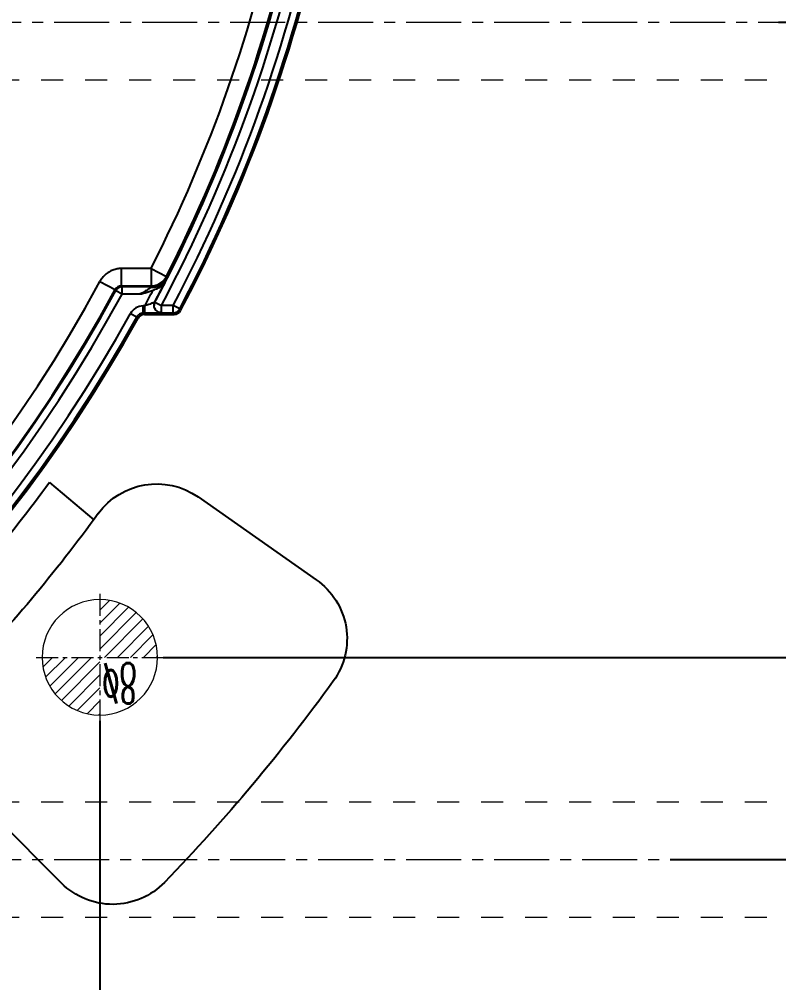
# Model space of a CAD drawing. Header units: millimetres. Extents: x 3267 to 5677, y -4731 to 2600.
# Drawn here: x 4692.7 to 4745.3, y -881.5 to -814.8 of the extents above; entities that cross this region are included whole.
import ezdxf

# ---------------------------------------------------------------- set-up
doc = ezdxf.new("R2010")
doc.units = ezdxf.units.MM
doc.header["$LTSCALE"] = 16.335
doc.header["$PDMODE"] = 3
doc.header["$PDSIZE"] = 0.3125
doc.linetypes.add('CENTER', pattern=[0.6, 0.375, -0.075, 0.075, -0.075])
doc.linetypes.add('HIDDEN', pattern=[0.2, 0.1, -0.1])
doc.layers.get('0').update_dxf_attribs({"linetype": 'CONTINUOUS'})
doc.layers.get('Defpoints').update_dxf_attribs({"linetype": 'CONTINUOUS'})
doc.layers.add('11', color=7, linetype='CONTINUOUS')
doc.layers.add('cool', color=153, linetype='HIDDEN', lineweight=9)
doc.layers.add('epin', color=13, linetype='CONTINUOUS', lineweight=9)
doc.styles.get("Standard").update_dxf_attribs({"font": 'txt', "width": 0.8})
doc.styles.add('TXT05', font='txt.shx', dxfattribs={"width": 0.5, "bigfont": 'gbcbig.shx'})
doc.dimstyles.get("Standard").update_dxf_attribs({"dimtxt": 0.15625, "dimasz": 0.1875, "dimexe": 0.125, "dimexo": 0.0625, "dimtad": 0, "dimtih": 1, "dimtoh": 1, "dimdsep": 46, "dimtxsty": 'Standard', "dimcen": 0.09, "dimadec": 0, "dimazin": 0, "dimtp": 0.01, "dimtm": 0.01, "dimtfac": 1, "dimtofl": 0, "dimtmove": 0, "dimatfit": 3, "dimfxl": 0, "dimtolj": 1, "dimarcsym": 0})

# ---------------------------------------------------------------- blocks, each defined once
blk = doc.blocks.new('epin_ejp_8')
at = {"layer": 'epin'}
h = blk.add_hatch(dxfattribs=at)
h.set_pattern_fill('_ANSI31', color=123, scale=0.2, angle=90, style=0)
h.set_pattern_definition([(135, (-3609.8168, 780.7174), (-0.44901281, -0.44901281), [])])
h.paths.add_polyline_path([(0, 4, 0.414214), (-4, 0), (0, 0)])
h.paths.add_polyline_path([(4, 0), (0, 0), (0, -4, 0.414214)])
at = {"layer": 'epin', "color": 1, "linetype": 'CENTER', "ltscale": 0.248791}
for p, q in [((0, -4.4), (0, 4.4)), ((-4.4, 0), (4.4, 0))]:
    blk.add_line(p, q, dxfattribs=at)
at = {"layer": 'epin'}
blk.add_circle((0, 0), 4, dxfattribs=at)
at = {"layer": 'epin', "color": 6, "style": 'TXT05', "width": 0.5}
blk.add_text('%%c8', height=2.8, dxfattribs=at).set_placement((0.16, 0.4))
blk = doc.blocks.new('4')
at = {"layer": '11', "color": 3, "linetype": 'Continuous'}
for p, q in [((-12.852, 216.652), (-13.724, 226.616)), ((12.852, 216.656), (13.724, 226.619)), ((-7, 208.127), (-7, 212.136)), ((7, 208.13), (7, 212.139))]:
    blk.add_line(p, q, dxfattribs=at)
for centre, radius, start, end in [((0.026, 105), 127.366, 85.91485, 94.10934), ((-8.743, 227.051), 5, 94.10934, 185), ((8.743, 227.055), 5, 355, 85.91485), ((-7.871, 217.088), 5, 185, 274.03007), ((7.871, 217.092), 5, 265.99628, 355), ((0.026, 105), 107.366, 85.99628, 94.03007), ((0.026, 105), 103.366, 86.13132, 93.8975)]:
    blk.add_arc(centre, radius, start, end, dxfattribs=at)
blk = doc.blocks.new('*D174')
at = {"color": 4, "lineweight": -2}
blk.add_line((4745.254, -815.002), (4780.713, -815.002), dxfattribs=at)
at = {"layer": 'Defpoints', "color": 0}
for p in [(4611.243, -791.002), (4745.254, -815.002), (4780.713, -815.002)]:
    blk.add_point(p, dxfattribs=at)
at = {"color": 6, "insert": (4788.046, -815.002), "char_height": 5, "attachment_point": 5}
blk.add_mtext('\\A1;24.00', dxfattribs=at)
blk = doc.blocks.new('*D175')
at = {"color": 4, "lineweight": -2}
for p, q in [((4760.713, -859.001), (4770.713, -847.002)), ((4770.713, -847.002), (4780.713, -847.002)), ((4702.639, -859.001), (4760.713, -859.001))]:
    blk.add_line(p, q, dxfattribs=at)
at = {"layer": 'Defpoints', "color": 0}
for p in [(4611.243, -791.002), (4780.713, -847.002), (4702.639, -859.001)]:
    blk.add_point(p, dxfattribs=at)
at = {"color": 6, "insert": (4788.046, -847.002), "char_height": 5, "attachment_point": 5}
blk.add_mtext('\\A1;68.00', dxfattribs=at)
blk = doc.blocks.new('*D176')
at = {"color": 4, "lineweight": -2}
blk.add_line((4737.751, -873.002), (4780.713, -873.002), dxfattribs=at)
at = {"layer": 'Defpoints', "color": 0}
for p in [(4611.243, -791.002), (4737.751, -873.002), (4780.713, -873.002)]:
    blk.add_point(p, dxfattribs=at)
at = {"color": 6, "insert": (4788.046, -873.002), "char_height": 5, "attachment_point": 5}
blk.add_mtext('\\A1;82.00', dxfattribs=at)
blk = doc.blocks.new('*D177')
at = {"color": 4, "lineweight": -2}
blk.add_line((4647.643, -899.002), (4780.713, -899.002), dxfattribs=at)
at = {"layer": 'Defpoints', "color": 0}
for p in [(4611.243, -791.002), (4647.643, -899.002), (4780.713, -899.002)]:
    blk.add_point(p, dxfattribs=at)
at = {"color": 6, "insert": (4789.046, -899.002), "char_height": 5, "attachment_point": 5}
blk.add_mtext('\\A1;108.00', dxfattribs=at)
blk = doc.blocks.new('*D178')
at = {"color": 4, "lineweight": -2}
blk.add_line((4748.543, -909.002), (4780.713, -909.002), dxfattribs=at)
at = {"layer": 'Defpoints', "color": 0}
for p in [(4611.243, -791.002), (4748.543, -909.002), (4780.713, -909.002)]:
    blk.add_point(p, dxfattribs=at)
at = {"color": 6, "insert": (4788.713, -909.002), "char_height": 5, "attachment_point": 5}
blk.add_mtext('\\A1;118.00', dxfattribs=at)
blk = doc.blocks.new('*D183')
at = {"color": 4, "lineweight": -2}
for p, q in [((4698.239, -863.401), (4698.239, -935.466)), ((4698.239, -935.466), (4706.239, -945.466)), ((4706.239, -945.466), (4706.239, -955.466))]:
    blk.add_line(p, q, dxfattribs=at)
at = {"layer": 'Defpoints', "color": 0}
for p in [(4611.243, -791.002), (4698.239, -863.401), (4706.239, -955.466)]:
    blk.add_point(p, dxfattribs=at)
at = {"color": 6, "insert": (4706.239, -962.799), "char_height": 5, "attachment_point": 5, "rotation": 90}
blk.add_mtext('\\A1;87.00', dxfattribs=at)
blk = doc.blocks.new('*D184')
at = {"color": 4, "lineweight": -2}
blk.add_line((4739.743, -917.802), (4739.743, -955.466), dxfattribs=at)
at = {"layer": 'Defpoints', "color": 0}
for p in [(4611.243, -791.002), (4739.743, -917.802), (4739.743, -955.466)]:
    blk.add_point(p, dxfattribs=at)
at = {"color": 6, "insert": (4739.743, -964.466), "char_height": 5, "attachment_point": 5, "rotation": 90}
blk.add_mtext('\\A1;128.50', dxfattribs=at)

msp = doc.modelspace()

# ---------------------------------------------------------------- linework, layer by layer
at = {"color": 6, "linetype": 'Continuous'}
for p, q in [((4701.789, -832.067), (4699.742, -832.067)), ((4699.742, -833.265), (4699.742, -832.067)), ((4701.789, -832.067), (4702.857, -832.611)), ((4701.789, -832.067), (4701.789, -833.265)), ((4702.896, -832.674), (4702.857, -832.611)), ((4698.246, -832.959), (4699.301, -833.529)), ((4699.301, -833.529), (4699.338, -833.592)), ((4699.338, -833.591), (4699.78, -833.83)), ((4699.742, -833.265), (4701.789, -833.265)), ((4699.742, -833.265), (4699.78, -833.328)), ((4701.786, -833.328), (4699.78, -833.328)), ((4699.78, -833.83), (4699.78, -833.328)), ((4701.786, -833.328), (4701.786, -833.374)), ((4701.789, -833.265), (4701.828, -833.328)), ((4699.78, -833.83), (4701.037, -833.83)), ((4701.342, -834.66), (4701.24, -834.66)), ((4701.24, -835.163), (4701.24, -834.66)), ((4701.342, -834.66), (4701.342, -835.163)), ((4702.06, -834.389), (4702.504, -834.625)), ((4703.328, -834.625), (4702.504, -834.625)), ((4702.504, -835.127), (4702.504, -834.625)), ((4703.773, -834.86), (4703.328, -834.625)), ((4703.328, -835.127), (4703.328, -834.625)), ((4703.772, -834.86), (4703.839, -834.971)), ((4700.36, -835.179), (4700.8, -835.422)), ((4700.8, -835.422), (4700.889, -835.498)), ((4701.24, -835.163), (4701.629, -835.162)), ((4701.328, -835.239), (4701.24, -835.163)), ((4701.328, -835.239), (4703.395, -835.239)), ((4702.504, -835.127), (4703.328, -835.127)), ((4703.328, -835.127), (4703.395, -835.239))]:
    msp.add_line(p, q, dxfattribs=at)
for points in [[(4702, -834.625), (4702.015, -834.503), (4702.059, -834.388)], [(4702.105, -834.932), (4702.051, -834.845), (4702.013, -834.74), (4702, -834.625)], [(4701.629, -835.162), (4701.888, -835.159), (4702.111, -835.154), (4702.292, -835.148)]]:
    msp.add_lwpolyline(points, dxfattribs=at)
for centre, radius, start, end in [((4611.269, -785.971), 100.622, 28.40074, 331.59927), ((4611.269, -785.971), 100.12, 28.40075, 331.59926), ((4611.269, -785.971), 100.057, 28.37938, 331.62062), ((4611.269, -785.971), 98.859, 28.37934, 331.62065), ((4611.269, -785.971), 102.28, 186.15973, 331.08016), ((4611.269, -785.971), 101.778, 186.19838, 331.08683), ((4611.269, -785.971), 102.395, 189.52573, 331.07349), ((4611.269, -785.971), 102.884, 331.92918, 348.82865), ((4611.269, -785.971), 102.78, 333.01328, 348.83822), ((4611.269, -785.971), 101.582, 333.01328, 348.30961), ((4611.269, -785.971), 103.398, 331.92957, 348.65755), ((4611.269, -785.971), 104.126, 332.14316, 348.49268), ((4611.269, -785.971), 104.628, 332.14316, 348.49268), ((4611.269, -785.971), 104.74, 332.10638, 348.46766), ((4701.787, -832.063), 1.202, 270.10343, 332.90976), ((4701.826, -832.126), 1.202, 270.10347, 332.88806), ((4699.74, -833.763), 0.498, 89.74519, 151.86459), ((4699.781, -833.832), 0.503, 90.10036, 151.50946), ((4611.269, -785.971), 102.391, 331.60651, 332.30309), ((4608.922, -784.728), 105.551, 331.93365, 332.72295), ((4701.241, -835.666), 1.006, 90.04724, 151.0141), ((4702.501, -834.624), 0.5, 151.91366, 180.12201), ((4703.328, -834.625), 0.503, 270.04193, 332.08505), ((4701.328, -835.741), 0.502, 89.98669, 151.06003), ((4703.395, -834.736), 0.502, 269.99262, 332.12102)]:
    msp.add_arc(centre, radius, start, end, dxfattribs=at)
for points, knots in [([(4699.742, -832.067), (4699.641, -832.067), (4699.438, -832.085), (4699.143, -832.166), (4698.959, -832.255), (4698.871, -832.307)], [0, 0, 0, 0, 0.332544, 0.665875, 1, 1, 1, 1]), ([(4698.871, -832.307), (4698.784, -832.359), (4698.619, -832.479), (4698.407, -832.7), (4698.295, -832.87), (4698.246, -832.959)], [0, 0, 0, 0, 0.334114, 0.66744, 1, 1, 1, 1]), ([(4702.853, -832.828), (4702.805, -832.918), (4702.676, -833.083), (4702.417, -833.266), (4702.111, -833.367), (4701.894, -833.38), (4701.787, -833.373)], [0, 0, 0, 0, 0.241857, 0.48935, 0.744416, 1, 1, 1, 1]), ([(4702.769, -833.031), (4702.78, -833.006), (4702.801, -832.958), (4702.829, -832.89), (4702.846, -832.848), (4702.853, -832.828)], [0, 0, 0, 0, 0.381036, 0.713889, 1, 1, 1, 1]), ([(4702.896, -832.674), (4702.898, -832.679), (4702.896, -832.696), (4702.889, -832.727), (4702.874, -832.773), (4702.861, -832.808), (4702.853, -832.828)], [0, 0, 0, 0, 0.100799, 0.29954, 0.599525, 1, 1, 1, 1]), ([(4701.786, -833.374), (4701.723, -833.413), (4701.579, -833.518), (4701.327, -833.666), (4701.139, -833.777), (4701.037, -833.83)], [0, 0, 0, 0, 0.255504, 0.605917, 1, 1, 1, 1]), ([(4701.037, -833.83), (4701.149, -833.803), (4701.358, -833.746), (4701.657, -833.663), (4701.841, -833.597), (4701.928, -833.562)], [0, 0, 0, 0, 0.370892, 0.699436, 1, 1, 1, 1]), ([(4701.828, -833.328), (4701.836, -833.331), (4701.815, -833.365), (4701.798, -833.368), (4701.786, -833.373)], [0, 0, 0, 0, 0.398894, 1, 1, 1, 1]), ([(4701.928, -833.562), (4702.029, -833.52), (4702.245, -833.456), (4702.549, -833.3), (4702.712, -833.13), (4702.769, -833.031)], [0, 0, 0, 0, 0.324404, 0.664652, 1, 1, 1, 1]), ([(4702.059, -834.389), (4702.048, -834.409), (4701.943, -834.427), (4701.815, -834.498), (4701.591, -834.575), (4701.438, -834.628), (4701.342, -834.66)], [0, 0, 0, 0, 0.0886, 0.360017, 0.60556, 1, 1, 1, 1]), ([(4702.504, -835.127), (4702.458, -835.127), (4702.364, -835.114), (4702.233, -835.056), (4702.125, -834.963), (4702.05, -834.85), (4702.01, -834.735), (4702.002, -834.659), (4702.001, -834.625)], [0, 0, 0, 0, 0.173973, 0.35715, 0.539182, 0.710919, 0.869275, 1, 1, 1, 1]), ([(4701.24, -835.163), (4701.152, -835.162), (4700.973, -835.213), (4700.842, -835.344), (4700.8, -835.422)], [0, 0, 0, 0, 0.500198, 1, 1, 1, 1]), ([(4702.509, -835.127), (4702.477, -835.14), (4702.363, -835.14), (4702.139, -835.157), (4701.782, -835.16), (4701.504, -835.162), (4701.342, -835.163)], [0, 0, 0, 0, 0.086835, 0.284027, 0.585305, 1, 1, 1, 1])]:
    msp.add_open_spline(points, degree=3, knots=knots, dxfattribs=at)
at = {"layer": 'cool', "color": 1, "linetype": 'CENTER', "ltscale": 0.621977}
for p, q in [((4451.243, -815.002), (4771.243, -815.002)), ((4451.243, -873.002), (4771.243, -873.002))]:
    msp.add_line(p, q, dxfattribs=at)
at = {"layer": 'cool', "ltscale": 0.932966}
for p, q in [((4465.573, -819.002), (4756.913, -819.002)), ((4465.573, -869.002), (4756.913, -869.002)), ((4465.573, -877.002), (4756.913, -877.002))]:
    msp.add_line(p, q, dxfattribs=at)

# ---------------------------------------------------------------- block references
at = {"xscale": -1, "rotation": 230.0000000000094}
msp.add_blockref('4', (4530.814, -718.467), dxfattribs=at)
at = {"layer": 'epin', "xscale": -1, "rotation": 180}
msp.add_blockref('epin_ejp_8', (4698.239, -859.001), dxfattribs=at)

# ---------------------------------------------------------------- dimensions: what is measured, and where the dimension line sits
for feature_location, offset, dtype, picture, middle in [((4745.254, -815.002), (35.459, 0), 0, '*D174', (4788.046, -815.002)), ((4702.639, -859.001), (78.074, 11.999), 0, '*D175', (4788.046, -847.002)), ((4737.751, -873.002), (42.962, 0), 0, '*D176', (4788.046, -873.002)), ((4647.643, -899.002), (133.07, 0), 0, '*D177', (4789.046, -899.002)), ((4748.543, -909.002), (32.17, 0), 0, '*D178', (4788.713, -909.002)), ((4698.239, -863.401), (8, -92.065), 1, '*D183', (4706.239, -962.799)), ((4739.743, -917.802), (0, -37.664), 1, '*D184', (4739.743, -964.466))]:
    dim = msp.add_ordinate_dim(feature_location=feature_location, offset=offset, dtype=dtype, origin=(4611.243, -791.002), dimstyle='Standard', override={"dimtxt": 5, "dimasz": 5, "dimexe": 0, "dimexo": 0, "dimgap": 0, "dimtih": 0, "dimtoh": 0, "dimzin": 0, "dimcen": 0, "dimclrd": 4, "dimclre": 4, "dimclrt": 6, "dimadec": 2, "dimtp": 0, "dimtm": 0, "dimtzin": 0})
    dim.commit()
    dim.dimension.update_dxf_attribs({"geometry": picture, "text_midpoint": middle})

doc.saveas('drawing.dxf')
